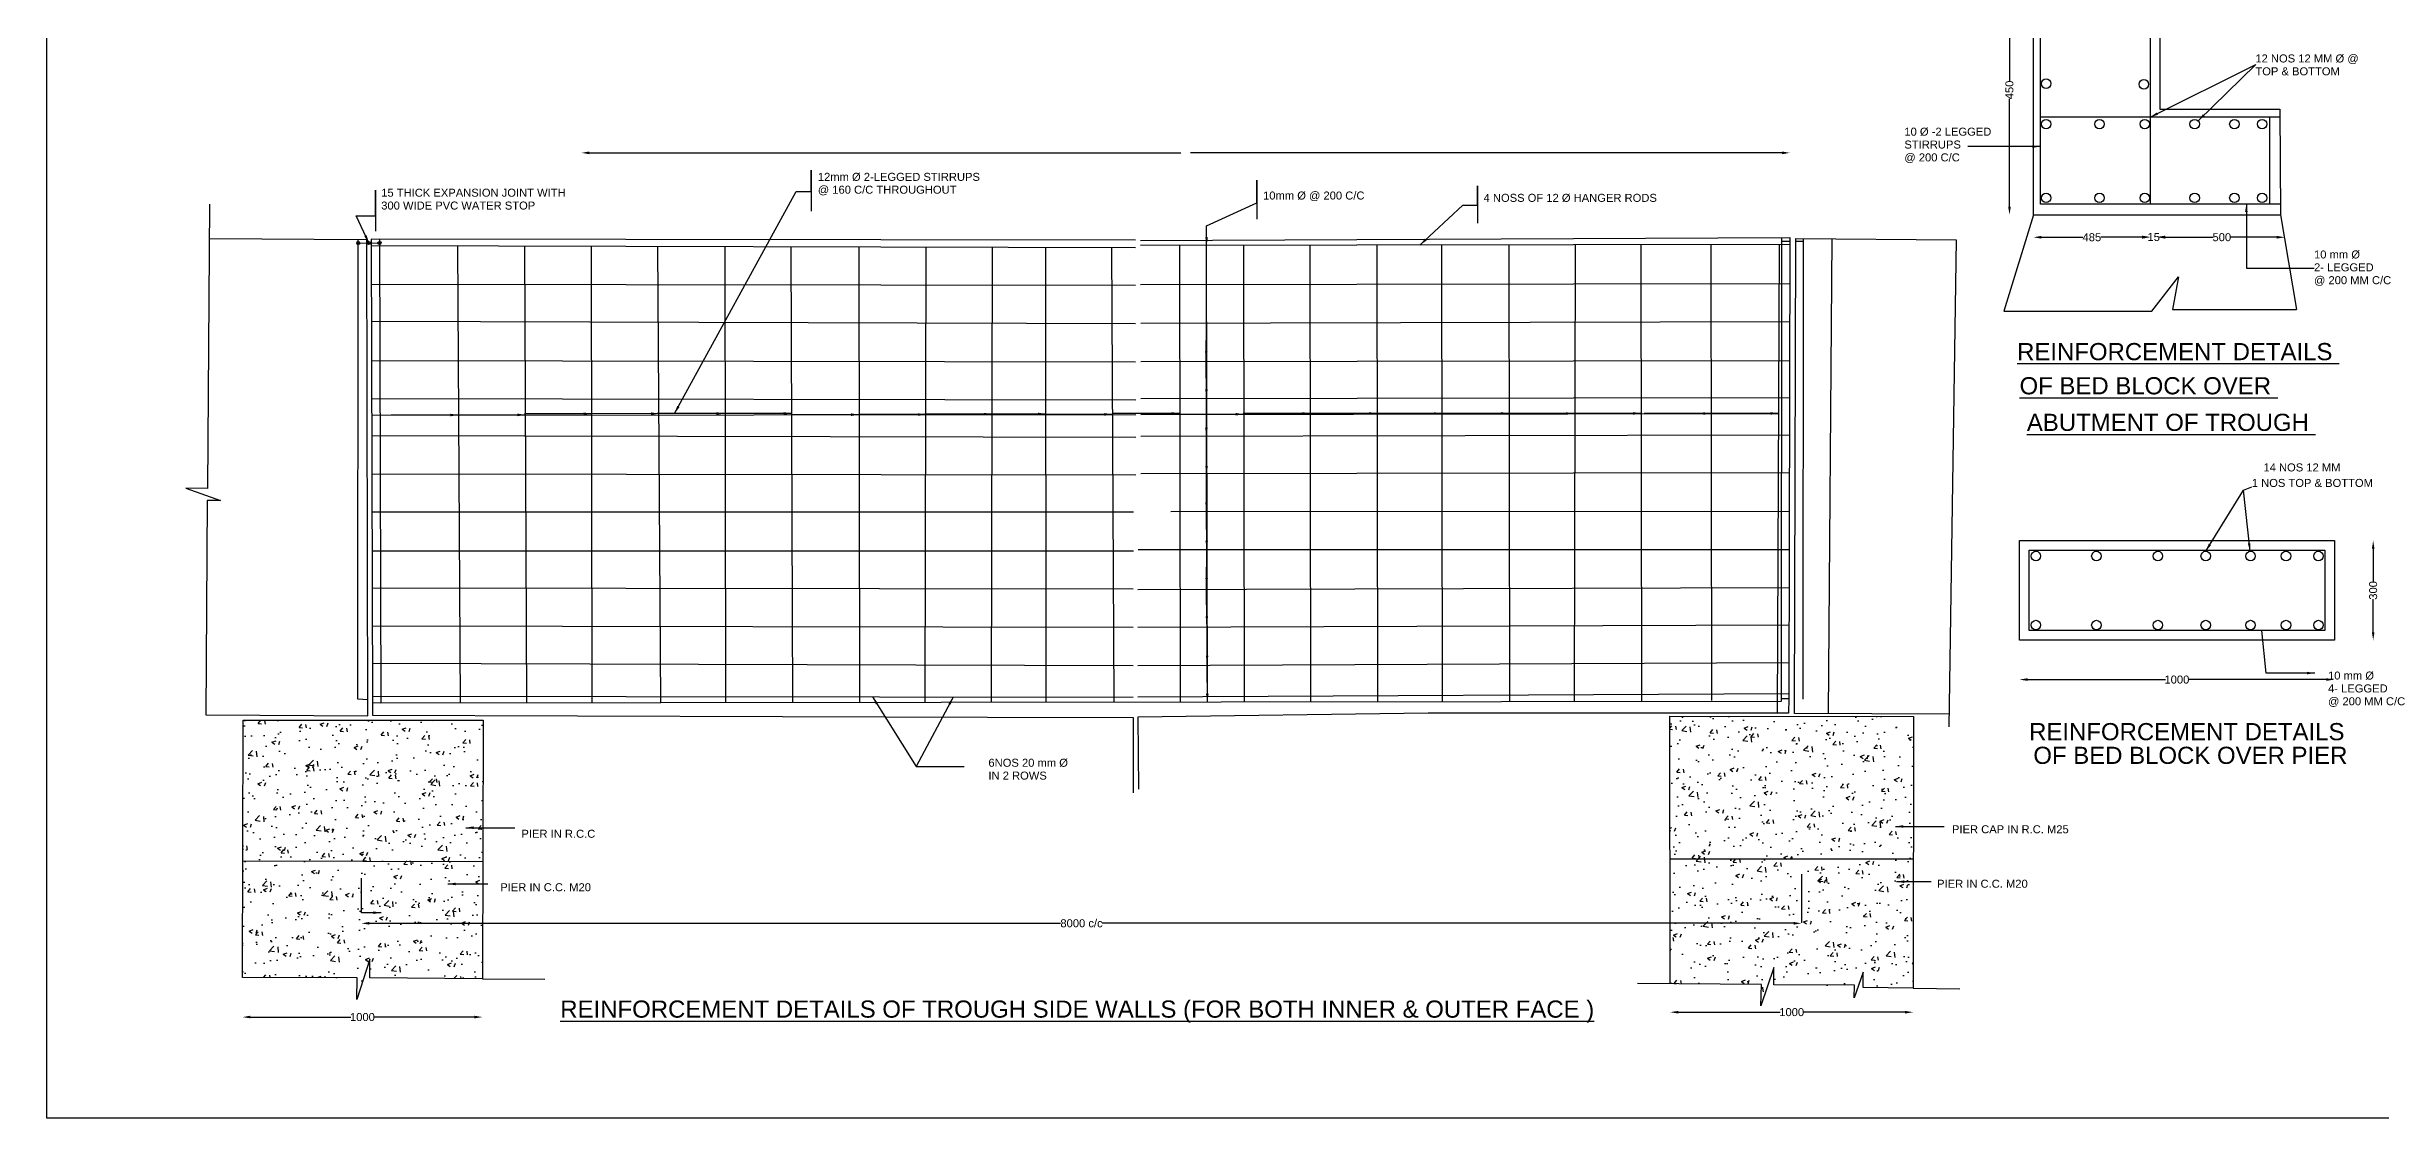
# Model space of a CAD drawing. Header units: millimetres. Extents: x 2556607 to 2590778, y 44347495 to 44371211.
# Drawn here: x 2556607 to 2577023, y 44347495 to 44356865 of the extents above; entities that cross this region are included whole.
import ezdxf

# ---------------------------------------------------------------- set-up
doc = ezdxf.new("R2010")
doc.units = ezdxf.units.MM
doc.header["$MEASUREMENT"] = 0
doc.layers.add('DRAWING', color=2, linetype='Continuous')
doc.styles.get("Standard").update_dxf_attribs({"font": 'arial.ttf', "height": 70})
doc.dimstyles.get("Standard").update_dxf_attribs({"dimtxt": 70, "dimasz": 70, "dimexe": 0.18, "dimexo": 0.0625, "dimgap": 0.09, "dimtad": 0, "dimdec": 0, "dimzin": 0, "dimdsep": 46, "dimtxsty": 'Standard', "dimcen": 0.09, "dimse1": 1, "dimse2": 1, "dimadec": 0, "dimazin": 0, "dimtfac": 1, "dimtdec": 0, "dimtofl": 0, "dimtmove": 0, "dimatfit": 3, "dimfxl": 1, "dimtolj": 1, "dimtzin": 0, "dimarcsym": 0})
pattern_1 = [(49.6373946, (-280711.33, 8113.93), (358.4243423, -33.6450713), [37.5, -412.5]), (354.6373946, (-280711.33, 8113.93), (-66.99411, 376.527587), [30, -330]), (100.0887946, (-280681.46, 8111.13), (291.4304974, 342.8822858), [31.870095, -350.571056]), (45.8215946, (-280710.7, 8213.93), (533.086085, -86.1349292), [56.25, -618.75]), (96.2729946, (-280666.3, 8206.75), (470.404403, 484.091621), [47.805144, -525.8565]), (350.8215946, (-280710.7, 8213.9), (470.404025, 484.0919884), [45, -495]), (20.6373946, (-280660.86, 8188.6), (297.173539, -203.1942117), [37.5, -412.5]), (325.6373946, (-280660.86, 8188.6), (123.9498278, 361.797837), [30, -330]), (71.0887946, (-280636.1, 8171.68), (421.123487, 158.6032957), [31.870095, -350.571056]), (37.1373946, (-280711.33, 8113.93), (7.1331846, 166.40511614), [0, -326, 0, -335, 0, -331.25]), (7.1373946, (-280711.33, 8113.93), (132.7801748, 196.3694737), [0, -191, 0, -318.5, 0, -126.25]), (327.1373946, (-280822.83, 8114.64), (266.8345024, -12.96638865), [0, -125, 0, -390, 0, -517.5]), (317.1373946, (-280872.83, 8114.95), (291.9040083, 48.2061081), [0, -162.5, 0, -259, 0, -367.5])]

# ---------------------------------------------------------------- blocks, each defined once
blk = doc.blocks.new('*D58')
at = {"layer": 'Defpoints', "color": 0, "transparency": 16777216}
for p in [(2576620, 44352546), (2576620, 44351675), (2576960, 44351675)]:
    blk.add_point(p, dxfattribs=at)
at = {"layer": 'DRAWING', "color": 0, "lineweight": -2, "transparency": 16777216}
for p, q in [((2576960, 44352476), (2576960, 44352188)), ((2576960, 44351745), (2576960, 44352033))]:
    blk.add_line(p, q, dxfattribs=at)
at = {"layer": 'DRAWING', "color": 0, "transparency": 16777216}
for points in [[(2576949, 44352476), (2576972, 44352476), (2576960, 44352546)], [(2576949, 44351745), (2576972, 44351745), (2576960, 44351675)]]:
    blk.add_solid(points, dxfattribs=at)
at = {"layer": 'DRAWING', "color": 0, "transparency": 16777216, "insert": (2576960, 44352111), "char_height": 70, "attachment_point": 5, "rotation": 90}
blk.add_mtext('\\A1;300', dxfattribs=at)
blk = doc.blocks.new('*D59')
at = {"layer": 'Defpoints', "color": 0, "transparency": 16777216}
for p in [(2573866, 44351695), (2576620, 44351675), (2576620, 44351331)]:
    blk.add_point(p, dxfattribs=at)
at = {"layer": 'DRAWING', "color": 0, "lineweight": -2, "transparency": 16777216}
for p, q in [((2573936, 44351331), (2575142, 44351331)), ((2576550, 44351331), (2575344, 44351331))]:
    blk.add_line(p, q, dxfattribs=at)
at = {"layer": 'DRAWING', "color": 0, "transparency": 16777216}
for points in [[(2573936, 44351343), (2573936, 44351320), (2573866, 44351331)], [(2576550, 44351343), (2576550, 44351320), (2576620, 44351331)]]:
    blk.add_solid(points, dxfattribs=at)
at = {"layer": 'DRAWING', "color": 0, "transparency": 16777216, "insert": (2575243, 44351331), "char_height": 70, "attachment_point": 5}
blk.add_mtext('\\A1;1000', dxfattribs=at)
blk = doc.blocks.new('*D60')
at = {"layer": 'Defpoints', "color": 0, "transparency": 16777216}
for p in [(2570810, 44348672), (2572935, 44348634), (2572935, 44348423)]:
    blk.add_point(p, dxfattribs=at)
at = {"layer": 'DRAWING', "color": 0, "lineweight": -2, "transparency": 16777216}
for p, q in [((2570880, 44348423), (2571771, 44348423)), ((2572865, 44348423), (2571974, 44348423))]:
    blk.add_line(p, q, dxfattribs=at)
at = {"layer": 'DRAWING', "color": 0, "transparency": 16777216}
for points in [[(2570880, 44348434), (2570880, 44348411), (2570810, 44348423)], [(2572865, 44348434), (2572865, 44348411), (2572935, 44348423)]]:
    blk.add_solid(points, dxfattribs=at)
at = {"layer": 'DRAWING', "color": 0, "transparency": 16777216, "insert": (2571873, 44348423), "char_height": 70, "attachment_point": 5}
blk.add_mtext('\\A1;1000', dxfattribs=at)
blk = doc.blocks.new('*D61')
at = {"layer": 'Defpoints', "color": 0, "transparency": 16777216}
for p in [(2558319, 44348726), (2560419, 44348716), (2560419, 44348380)]:
    blk.add_point(p, dxfattribs=at)
at = {"layer": 'DRAWING', "color": 0, "lineweight": -2, "transparency": 16777216}
for p, q in [((2558389, 44348380), (2559268, 44348380)), ((2560349, 44348380), (2559471, 44348380))]:
    blk.add_line(p, q, dxfattribs=at)
at = {"layer": 'DRAWING', "color": 0, "transparency": 16777216}
for points in [[(2558389, 44348392), (2558389, 44348369), (2558319, 44348380)], [(2560349, 44348392), (2560349, 44348369), (2560419, 44348380)]]:
    blk.add_solid(points, dxfattribs=at)
at = {"layer": 'DRAWING', "color": 0, "transparency": 16777216, "insert": (2559369, 44348380), "char_height": 70, "attachment_point": 5}
blk.add_mtext('\\A1;1000', dxfattribs=at)
blk = doc.blocks.new('*D98')
at = {"layer": 'Defpoints', "color": 0, "transparency": 16777216}
for p in [(2573988, 44357579), (2573778, 44355396), (2573988, 44355396)]:
    blk.add_point(p, dxfattribs=at)
at = {"layer": 'DRAWING', "color": 0, "lineweight": -2, "transparency": 16777216}
for p, q in [((2573778, 44357509), (2573778, 44356566)), ((2573778, 44355466), (2573778, 44356409))]:
    blk.add_line(p, q, dxfattribs=at)
at = {"layer": 'DRAWING', "color": 0, "transparency": 16777216}
for points in [[(2573767, 44357509), (2573790, 44357509), (2573778, 44357579)], [(2573767, 44355466), (2573790, 44355466), (2573778, 44355396)]]:
    blk.add_solid(points, dxfattribs=at)
at = {"layer": 'DRAWING', "color": 0, "transparency": 16777216, "insert": (2573778, 44356487), "char_height": 70, "attachment_point": 5, "rotation": 90}
blk.add_mtext('\\A1;450', dxfattribs=at)
blk = doc.blocks.new('*D99')
at = {"layer": 'Defpoints', "color": 0, "transparency": 16777216}
for p in [(2573988, 44355489), (2575009, 44355489), (2575009, 44355199)]:
    blk.add_point(p, dxfattribs=at)
at = {"layer": 'DRAWING', "color": 0, "lineweight": -2, "transparency": 16777216}
for p, q in [((2574058, 44355199), (2574420, 44355199)), ((2574939, 44355199), (2574578, 44355199))]:
    blk.add_line(p, q, dxfattribs=at)
at = {"layer": 'DRAWING', "color": 0, "transparency": 16777216}
for points in [[(2574058, 44355211), (2574058, 44355187), (2573988, 44355199)], [(2574939, 44355211), (2574939, 44355187), (2575009, 44355199)]]:
    blk.add_solid(points, dxfattribs=at)
at = {"layer": 'DRAWING', "color": 0, "transparency": 16777216, "insert": (2574499, 44355199), "char_height": 70, "attachment_point": 5}
blk.add_mtext('\\A1;485', dxfattribs=at)
blk = doc.blocks.new('*D100')
at = {"layer": 'Defpoints', "color": 0, "transparency": 16777216}
for p in [(2575011, 44355489), (2575068, 44355489), (2575068, 44355201)]:
    blk.add_point(p, dxfattribs=at)
at = {"layer": 'DRAWING', "color": 0, "lineweight": -2, "transparency": 16777216}
for p, q in [((2574941, 44355201), (2574871, 44355201)), ((2575138, 44355201), (2575208, 44355201))]:
    blk.add_line(p, q, dxfattribs=at)
at = {"layer": 'DRAWING', "color": 0, "transparency": 16777216}
for points in [[(2574941, 44355213), (2574941, 44355190), (2575011, 44355201)], [(2575138, 44355213), (2575138, 44355190), (2575068, 44355201)]]:
    blk.add_solid(points, dxfattribs=at)
at = {"layer": 'DRAWING', "color": 0, "transparency": 16777216, "insert": (2575040, 44355201), "char_height": 70, "attachment_point": 5}
blk.add_mtext('\\A1;15', dxfattribs=at)
blk = doc.blocks.new('*D101')
at = {"layer": 'Defpoints', "color": 0, "transparency": 16777216}
for p in [(2575071, 44355467), (2576186, 44355209), (2576186, 44355199)]:
    blk.add_point(p, dxfattribs=at)
at = {"layer": 'DRAWING', "color": 0, "lineweight": -2, "transparency": 16777216}
for p, q in [((2575141, 44355199), (2575558, 44355199)), ((2576116, 44355199), (2575713, 44355199))]:
    blk.add_line(p, q, dxfattribs=at)
at = {"layer": 'DRAWING', "color": 0, "transparency": 16777216}
for points in [[(2575141, 44355211), (2575141, 44355187), (2575071, 44355199)], [(2576116, 44355211), (2576116, 44355187), (2576186, 44355199)]]:
    blk.add_solid(points, dxfattribs=at)
at = {"layer": 'DRAWING', "color": 0, "transparency": 16777216, "insert": (2575636, 44355199), "char_height": 70, "attachment_point": 5}
blk.add_mtext('\\A1;500', dxfattribs=at)
blk = doc.blocks.new('*D102')
at = {"layer": 'Defpoints', "color": 0, "transparency": 16777216}
for p in [(2559360, 44349293), (2571959, 44349293), (2571959, 44349200)]:
    blk.add_point(p, dxfattribs=at)
at = {"layer": 'DRAWING', "color": 0, "lineweight": -2, "transparency": 16777216}
for p, q in [((2559430, 44349200), (2565477, 44349200)), ((2571889, 44349200), (2565842, 44349200))]:
    blk.add_line(p, q, dxfattribs=at)
at = {"layer": 'DRAWING', "color": 0, "transparency": 16777216}
for points in [[(2559430, 44349212), (2559430, 44349188), (2559360, 44349200)], [(2571889, 44349212), (2571889, 44349188), (2571959, 44349200)]]:
    blk.add_solid(points, dxfattribs=at)
at = {"layer": 'DRAWING', "color": 0, "transparency": 16777216, "insert": (2565660, 44349200), "char_height": 70, "attachment_point": 5}
blk.add_mtext('\\A1;8000 c/c', dxfattribs=at)
blk = doc.blocks.new('*D103')
at = {"color": 0, "lineweight": -2, "transparency": 16777216}
for p, q in [((2561355, 44355937), (2566530, 44355937)), ((2571787, 44355937), (2566612, 44355937))]:
    blk.add_line(p, q, dxfattribs=at)
at = {"color": 0, "transparency": 16777216}
for points in [[(2561355, 44355949), (2561355, 44355925), (2561285, 44355937)], [(2571787, 44355949), (2571787, 44355925), (2571857, 44355937)]]:
    blk.add_solid(points, dxfattribs=at)
at = {"layer": 'Defpoints', "color": 0, "transparency": 16777216}
for p in [(2571857, 44355937), (2561285, 44355123), (2571857, 44355123)]:
    blk.add_point(p, dxfattribs=at)
at = {"color": 0, "transparency": 16777216, "insert": (2566571, 44355937), "char_height": 70, "attachment_point": 5}
blk.add_mtext('\\A1;   ', dxfattribs=at)

msp = doc.modelspace()

# ---------------------------------------------------------------- hatches: boundary and pattern name
at = {"layer": 'DRAWING'}
h = msp.add_hatch(dxfattribs=at)
h.set_pattern_fill('AR-CONC', color=0, scale=50, angle=-0.36261, style=0)
h.set_pattern_definition(pattern_1)
h.paths.add_polyline_path([(2560422.3, 44349741), (2560425.8, 44350975.5), (2559939.2, 44350975.8), (2558325.5, 44350976.7), (2558322.1, 44349747)])
h.paths.add_polyline_path([(2558322.1, 44349747), (2558319.3, 44348726.2), (2559322.7, 44348723.4), (2559321.5, 44348532.4), (2559434.8, 44348885.2), (2559433.7, 44348721.9), (2560419.4, 44348715.6), (2560422.3, 44349741)])
h = msp.add_hatch(dxfattribs=at)
h.set_pattern_fill('AR-CONC', color=0, scale=50, angle=-0.36261, style=0)
h.set_pattern_definition(pattern_1)
h.paths.add_polyline_path([(2572936.4, 44349762.5), (2572937.5, 44351008.4), (2570806.9, 44351012.4), (2570808.4, 44349764.3)])
h.paths.add_polyline_path([(2570808.4, 44349764.3), (2570809.7, 44348672.1), (2571608.5, 44348665.7), (2571604.1, 44348477.4), (2571715.5, 44348812.2), (2571716.1, 44348661.8), (2572422.4, 44348658.2), (2572420.9, 44348547), (2572497.1, 44348773.1), (2572498.7, 44348638.8), (2572935.5, 44348633.8), (2572936.4, 44349762.5)])

# ---------------------------------------------------------------- linework, layer by layer
at = {"layer": 'DRAWING', "color": 0}
for points in [[(2590778.2, 44347495), (2556606.7, 44347495), (2556606.7, 44371211.5), (2590778.2, 44371211.5)], [(2573866, 44352546.5), (2576620.5, 44352546.5), (2576620.5, 44351675), (2573866, 44351675)], [(2573950.5, 44352462), (2576536, 44352462), (2576536, 44351759.5), (2573950.5, 44351759.5)]]:
    msp.add_lwpolyline(points, close=True, dxfattribs=at)
for points in [[(2573988.5, 44355395.5), (2573988.5, 44357579), (2575093.5, 44357579), (2575093.5, 44356317.6), (2576144.8, 44356317.6), (2576148.8, 44355395.5)], [(2576148.4, 44355489.5), (2574048.7, 44355489.5), (2574048.7, 44357505.8), (2575009.2, 44357505.8), (2575009.2, 44355489.5)], [(2576145.1, 44356248.8), (2574048.7, 44356248.8)], [(2576052.9, 44356248.8), (2576052.9, 44355489.5)], [(2563294.7, 44355598.7), (2563294.7, 44355784.8), (2563294.7, 44355598.7), (2563294.7, 44355427.1)], [(2567194.7, 44355499.4), (2567194.7, 44355697.7), (2567194.7, 44355499.4), (2567194.7, 44355356)], [(2569125.2, 44355480.5), (2569125.2, 44355649), (2569125.2, 44355480.5), (2569125.2, 44355323.4)], [(2558029.8, 44355487), (2558014, 44353003.4), (2557825.1, 44353004.6), (2558126.9, 44352897.2), (2558011.4, 44352897.9), (2557999.5, 44351023), (2559416.7, 44351014), (2559407.1, 44355175.5), (2558027.8, 44355184.2)], [(2559482.2, 44355385.8), (2559482.2, 44355609.8), (2559482.2, 44355253.4)], [(2573988.5, 44355395.5), (2573730.1, 44354552), (2575024.4, 44354552), (2575256.8, 44354854.1), (2575203.4, 44354568.6), (2576288.8, 44354568.6)], [(2573988.5, 44355395.5), (2576148.8, 44355395.5), (2576288.8, 44354568.6)], [(2559416.4, 44351154.4), (2559328.9, 44351159.8), (2559332.2, 44355176)], [(2559332.1, 44355148.5), (2559518.1, 44355149.1)], [(2559446, 44355183.4), (2559457, 44351128.8)], [(2566132.7, 44355172.4), (2559446, 44355183.4)], [(2559446.2, 44355127.4), (2566132.7, 44355110.6)], [(2559517.9, 44355183.3), (2559530.8, 44351126.7), (2559457, 44351126.4)], [(2559530.8, 44351126.7), (2571783.7, 44351143.5), (2571786.9, 44355136.6)], [(2560200.9, 44355125.5), (2560224.5, 44351127.6)], [(2560805.9, 44351128.4), (2560789.4, 44355124)], [(2561370.1, 44355122.6), (2561375.6, 44351129.2)], [(2561980.4, 44351130.1), (2561952.7, 44355121.1)], [(2562539.3, 44355119.6), (2562544.8, 44351130.8)], [(2563133.1, 44351131.6), (2563118.9, 44355118.2)], [(2563711.9, 44355116.7), (2563717.4, 44351132.4)], [(2564292.1, 44351133.2), (2564302.1, 44355115.2)], [(2564879.6, 44355113.8), (2564868.9, 44351134)], [(2565352.1, 44351134.7), (2565348.9, 44355112.6)], [(2565923.3, 44355111.2), (2565941.6, 44351138.9)], [(2566176.4, 44355171.9), (2571857.5, 44355195.6), (2571847, 44351164.4)], [(2571857.4, 44355136.4), (2566176.5, 44355127.2)], [(2566516.2, 44355127.8), (2566522.3, 44351139.8)], [(2566760.9, 44351140.1), (2566754.4, 44355128.1)], [(2567075.9, 44355128.7), (2567082, 44351140.6)], [(2567666.6, 44351141.5), (2567660.2, 44355129.6)], [(2568242.5, 44355130.6), (2568248.6, 44351142.4)], [(2568818.5, 44351143.3), (2568812.1, 44355131.5)], [(2569398.4, 44355132.4), (2569404.5, 44351144.2)], [(2569973.7, 44351145.1), (2569973.7, 44351145.1), (2569980.6, 44355133.4)], [(2570553.8, 44355134.3), (2570560, 44351146)], [(2571174.1, 44351146.9), (2571167.6, 44355135.3)], [(2571764.2, 44355136.3), (2571746.3, 44351036.8)], [(2571786.9, 44355136.6), (2571786.9, 44355195.3)], [(2571786.9, 44355166), (2571857.4, 44355165.8)], [(2573250.5, 44351029.8), (2571896.7, 44351035.9), (2571908.8, 44355188.8)], [(2571908.7, 44355165.6), (2571973, 44355165.6)], [(2571908.8, 44355188.8), (2573313, 44355177.9), (2573313, 44355177.9), (2573248.8, 44350919.2)], [(2571973, 44355188.3), (2571970.1, 44351159.4)], [(2572195.7, 44351034.6), (2572227.7, 44355186.3)], [(2559447.1, 44354789.1), (2566133, 44354778.7)], [(2571856.5, 44354790.8), (2566177, 44354781.6)], [(2566133.3, 44354441.8), (2559448, 44354461.8)], [(2566177.6, 44354446.9), (2571855.6, 44354462.2)], [(2559448.9, 44354121.2), (2566133.6, 44354109.3)], [(2566178.1, 44354112.7), (2571854.7, 44354122.5)], [(2566133.9, 44353774.6), (2559449.8, 44353785.5)], [(2571853.8, 44353794.8), (2566178.6, 44353785.7)], [(2559450.2, 44353644.5), (2566134, 44353650.3)], [(2566178.9, 44353650.3), (2571757.8, 44353658.6)], [(2566134.1, 44353448.2), (2559450.7, 44353462.4)], [(2566179.2, 44353458.9), (2571853, 44353471.1)], [(2559451.6, 44353130.8), (2566134.4, 44353122.7)], [(2571852.1, 44353139), (2566179.7, 44353129.8)], [(2566114.3, 44352796.3), (2559452.5, 44352795.2)], [(2566441.4, 44352800.3), (2571851.2, 44352802.8)], [(2559453.4, 44352456.6), (2566113.8, 44352457.9)], [(2571850.4, 44352466.1), (2566154.2, 44352466.8)], [(2566113.2, 44352122.8), (2559454.3, 44352131.2)], [(2566154.1, 44352119.5), (2571849.5, 44352135.5)], [(2559455.2, 44351800.1), (2566112.7, 44351789.4)], [(2571848.6, 44351807.7), (2566154.1, 44351787.3)], [(2566112.1, 44351450.6), (2559456.1, 44351471.7)], [(2566154.1, 44351452.9), (2571847.8, 44351479.2)], [(2559457, 44351126.4), (2559456.3, 44351020.5), (2564838.7, 44351003.6), (2566111.4, 44350999.6), (2566113.2, 44350340.8)], [(2559456.8, 44351186.9), (2566111.7, 44351176.2)], [(2559457, 44351128.8), (2559457, 44351126.4)], [(2571847.1, 44351205.3), (2566154, 44351176.4)], [(2571783.7, 44351164.8), (2571847, 44351164.4), (2571846.2, 44351036.7), (2568692.6, 44351038.4), (2566154, 44351001.9), (2566159, 44350372.6)], [(2558319.3, 44348726.2), (2558325.5, 44350976.7)], [(2558325.5, 44350976.7), (2559939.2, 44350975.8), (2560425.8, 44350975.5), (2560419.4, 44348715.6), (2560966.2, 44348711.1), (2560966.2, 44348711.1)], [(2570806.9, 44351012.4), (2572937.5, 44351008.4), (2572935.5, 44348633.8), (2573345.1, 44348626.6)], [(2570809.7, 44348672.1), (2570806.9, 44351012.4)], [(2558322.1, 44349747), (2560422.3, 44349741)], [(2570808.4, 44349764.3), (2572936.4, 44349762.5)], [(2571959.1, 44349629.4), (2571959.1, 44349204.3)], [(2560419.4, 44348715.6), (2559433.7, 44348721.9), (2559434.8, 44348885.2), (2559321.5, 44348532.4), (2559322.7, 44348723.4), (2558319.3, 44348726.2)], [(2572935.5, 44348633.8), (2572498.7, 44348638.8), (2572497.1, 44348773.1), (2572420.9, 44348547), (2572422.4, 44348658.2), (2571716.1, 44348661.8), (2571715.5, 44348812.2), (2571604.1, 44348477.4), (2571608.5, 44348665.7), (2570524.8, 44348674.4)]]:
    msp.add_lwpolyline(points, dxfattribs=at)
for centre, radius in [((2574098.9, 44356542.1), 41.5), ((2574954.1, 44356536.2), 41.5), ((2574098.9, 44356188.6), 41.5), ((2574565.9, 44356188.6), 41.5), ((2574962.2, 44356188.6), 41.5), ((2575398.3, 44356188.6), 41.5), ((2575745.8, 44356188.6), 41.5), ((2575988.8, 44356188.6), 41.5), ((2574098.9, 44355543.3), 41.5), ((2574565.9, 44355543.3), 41.5), ((2574962.2, 44355543.3), 41.5), ((2575398.3, 44355543.3), 41.5), ((2575745.8, 44355543.3), 41.5), ((2575988.8, 44355543.3), 41.5), ((2559332.1, 44355148.5), 13.1), ((2559426, 44355149.1), 14.1), ((2559518.1, 44355149.1), 14.1), ((2574009.5, 44352411.5), 41.5), ((2574538.5, 44352411.5), 41.5), ((2575076.5, 44352411.5), 41.5), ((2575495, 44352411.5), 41.5), ((2575887.5, 44352411.5), 41.5), ((2576197.5, 44352411.5), 41.5), ((2576481.5, 44352411.5), 41.5), ((2574009.5, 44351808), 41.5), ((2574538.5, 44351808), 41.5), ((2575076.5, 44351808), 41.5), ((2575495, 44351808), 41.5), ((2575887.5, 44351808), 41.5), ((2576197.5, 44351808), 41.5), ((2576481.5, 44351808), 41.5)]:
    msp.add_circle(centre, radius, dxfattribs=at)

# ---------------------------------------------------------------- texts
for s, height, p in [('TOP & BOTTOM ', 70, (2575929.7, 44356615)), ('12 NOS 12 MM Ø @', 70, (2575929.7, 44356727.4)), ('STIRRUPS ', 70, (2572858.7, 44355974.8)), ('10 Ø -2 LEGGED ', 70, (2572858.7, 44356087.2)), ('@ 200 C/C ', 70, (2572858.7, 44355862.3)), ('15 THICK EXPANSION JOINT WITH', 70, (2559533.5, 44355553.6)), ('12mm Ø 2-LEGGED STIRRUPS ', 70, (2563353.3, 44355692.2)), ('@ 160 C/C THROUGHOUT ', 70, (2563353.3, 44355579.8)), ('300 WIDE PVC WATER STOP ', 70, (2559533.5, 44355441.2)), ('10mm Ø @ 200 C/C ', 70, (2567248.4, 44355528.9)), ('4 NOSS OF 12 Ø HANGER RODS ', 70, (2569177.6, 44355508.6)), ('10 mm Ø ', 70, (2576442.7, 44355013.5)), ('2- LEGGED ', 70, (2576442.7, 44354901.1)), ('@ 200 MM C/C ', 70, (2576442.7, 44354788.6)), ('%%UREINFORCEMENT DETAILS ', 150, (2573844.9, 44354124.1)), ('%%UOF BED BLOCK OVER ', 150, (2573866.3, 44353825.5)), ('%%UABUTMENT OF TROUGH ', 150, (2573930.3, 44353505.6)), ('14 NOS 12 MM ', 70, (2576000.2, 44353151.3)), ('1 NOS TOP & BOTTOM', 70, (2575898.5, 44353015.8)), ('10 mm Ø ', 70, (2576565.2, 44351331.4)), ('4- LEGGED ', 70, (2576565.2, 44351218.9)), ('@ 200 MM C/C ', 70, (2576565.2, 44351106.5)), ('REINFORCEMENT DETAILS ', 150, (2573950.1, 44350801)), ('OF BED BLOCK OVER PIER ', 150, (2573987, 44350594)), ('6NOS 20 mm Ø ', 70, (2564845.6, 44350569)), ('IN 2 ROWS', 70, (2564845.6, 44350456.6)), ('PIER IN R.C.C ', 70, (2560759.9, 44349948.1)), ('PIER CAP IN R.C. M25', 70, (2573275.3, 44349987.3)), ('PIER IN C.C. M20 ', 70, (2560575, 44349480.5)), ('PIER IN C.C. M20 ', 70, (2573144.8, 44349511.2)), ('%%UREINFORCEMENT DETAILS OF TROUGH SIDE WALLS (FOR BOTH INNER & OUTER FACE )', 150, (2561100.1, 44348375))]:
    msp.add_text(s, height=height, dxfattribs=at).set_placement(p)

# ---------------------------------------------------------------- dimensions: what is measured, and where the dimension line sits
dim = msp.add_linear_dim(base=(2571857.3, 44355937), p1=(2561285.1, 44355122.8), p2=(2571857.3, 44355123.1), text='   ', dimstyle='Standard')
dim.commit()
dim.dimension.update_dxf_attribs({"geometry": '*D103', "text_midpoint": (2566571.2, 44355937)})
for base, p1, p2, text, picture, middle in [((2573778.3, 44355395.5), (2573988.5, 44357579), (2573988.5, 44355395.5), '450', '*D98', (2573778.3, 44356487.2)), ((2576960.3, 44351675), (2576620.5, 44352546.5), (2576620.5, 44351675), '300', '*D58', (2576960.3, 44352110.8))]:
    dim = msp.add_linear_dim(base=base, p1=p1, p2=p2, angle=90, text=text, dimstyle='Standard', dxfattribs=at)
    dim.commit()
    dim.dimension.update_dxf_attribs({"geometry": picture, "text_midpoint": middle})
for base, p1, p2, text, picture, middle in [((2575009.2, 44355199.1), (2573988.5, 44355489.5), (2575009.2, 44355489.5), '485', '*D99', (2574498.8, 44355199.1)), ((2576620.5, 44351331.4), (2573866, 44351694.8), (2576620.5, 44351675), '1000', '*D59', (2575243.2, 44351331.4)), ((2571959.1, 44349200.1), (2559360.1, 44349292.9), (2571959.1, 44349292.9), '8000 c/c', '*D102', (2565659.6, 44349200.1)), ((2560419.4, 44348380.4), (2558319.3, 44348726.2), (2560419.4, 44348715.6), '1000', '*D61', (2559369.3, 44348380.4)), ((2572935.5, 44348422.6), (2570809.7, 44348672.1), (2572935.5, 44348633.8), '1000', '*D60', (2571872.6, 44348422.6))]:
    dim = msp.add_linear_dim(base=base, p1=p1, p2=p2, text=text, dimstyle='Standard', dxfattribs=at)
    dim.commit()
    dim.dimension.update_dxf_attribs({"geometry": picture, "text_midpoint": middle})
for base, p1, p2, text, picture, middle in [((2575068.2, 44355201.5), (2575011, 44355489.5), (2575068.2, 44355489.5), '15', '*D100', (2575039.6, 44355201.5)), ((2576186.3, 44355199.1), (2575071, 44355467), (2576186.3, 44355208.6), '500', '*D101', (2575635.8, 44355199.1))]:
    dim = msp.add_linear_dim(base=base, p1=p1, p2=p2, text=text, dimstyle='Standard', dxfattribs=at)
    dim.commit()
    dim.dimension.update_dxf_attribs({"geometry": picture, "text_midpoint": middle, "dimtype": 160})

# ---------------------------------------------------------------- leaders
for points in [[(2575009.2, 44356248.8), (2575934.1, 44356708.5)], [(2575428.1, 44356217.5), (2575934.1, 44356708.5)], [(2574048.7, 44355992.2), (2573415, 44355992.2)], [(2562099.1, 44353657), (2563162.9, 44355598.7), (2563294.7, 44355598.7)], [(2566754.4, 44355128.1), (2566754.4, 44355300.3), (2567194.7, 44355499.4)], [(2568620.9, 44355131.2), (2568997.1, 44355480.5), (2569125.2, 44355480.5)], [(2575850.8, 44355489.5), (2575850.8, 44354928.2), (2576443.3, 44354928.2)], [(2559426, 44355149.1), (2559313, 44355385.8), (2559482.2, 44355385.8)], [(2566751.1, 44354132.7), (2566752.3, 44354466.7)], [(2566753.4, 44353797.9), (2566751.1, 44354132.7)], [(2566752.3, 44353463.8), (2566753.4, 44353797.9)], [(2560207.7, 44353644.7), (2559620, 44353643.7)], [(2560795.5, 44353645.7), (2560207.7, 44353644.7)], [(2561375, 44353655.8), (2560787.3, 44353654.8)], [(2561962.8, 44353656.7), (2561375, 44353655.8)], [(2562536.3, 44353657.7), (2561948.5, 44353656.7)], [(2563124.1, 44353658.6), (2562536.3, 44353657.7)], [(2563713.9, 44353647.6), (2563126.1, 44353646.6)], [(2564298.4, 44353648.7), (2563710.7, 44353647.7)], [(2564875.7, 44353652.7), (2564287.9, 44353651.7)], [(2565350.1, 44353653.5), (2564762.3, 44353652.5)], [(2565930.1, 44353650.1), (2565342.3, 44353649.1)], [(2566518.5, 44353658.6), (2565930.7, 44353657.7)], [(2567078.2, 44353651.4), (2566490.4, 44353650.5)], [(2567662.6, 44353658.6), (2567074.8, 44353657.7)], [(2568244.7, 44353658.6), (2567657, 44353657.7)], [(2568812.8, 44353657.7), (2568225.1, 44353656.7)], [(2569400.6, 44353658.6), (2568812.8, 44353657.7)], [(2569968.3, 44353657.7), (2569380.5, 44353656.7)], [(2570556.1, 44353658.6), (2569968.3, 44353657.7)], [(2571170, 44353657.7), (2570582.2, 44353656.7)], [(2571757.8, 44353658.6), (2571170, 44353657.7)], [(2566754.6, 44353129), (2566752.3, 44353463.8)], [(2566753.3, 44352810.3), (2566754.5, 44353144.3)], [(2575495, 44352453), (2575824.6, 44352987.7)], [(2575883, 44352452.8), (2575824.6, 44352987.7), (2575898.5, 44353015.8)], [(2566755.6, 44352475.5), (2566753.3, 44352810.3)], [(2566754.4, 44352150.4), (2566755.5, 44352484.4)], [(2566756.7, 44351815.6), (2566754.4, 44352150.4)], [(2566758.6, 44351471.5), (2566759.7, 44351805.5)], [(2576450.7, 44351388), (2576022.5, 44351388), (2575985.4, 44351759.5)], [(2566760.9, 44351136.7), (2566758.6, 44351471.5)], [(2563832.8, 44351179.9), (2564214.6, 44350570.9), (2564633.4, 44350570.9)], [(2564538, 44351178.7), (2564214.6, 44350570.9)], [(2560272.6, 44350035.9), (2560701.9, 44350035.9)], [(2572780.8, 44350046.9), (2573205.6, 44350046.9)], [(2559533, 44349292.9), (2559360.1, 44349292.9), (2559360.1, 44349593.6)], [(2560114.9, 44349544), (2560466.4, 44349544)], [(2572788.6, 44349564.2), (2573092.5, 44349564.2)]]:
    msp.add_leader(points, dimstyle='Standard', override={"dimgap": 0.09, "dimtad": 0}, dxfattribs=at)

doc.saveas('drawing.dxf')
